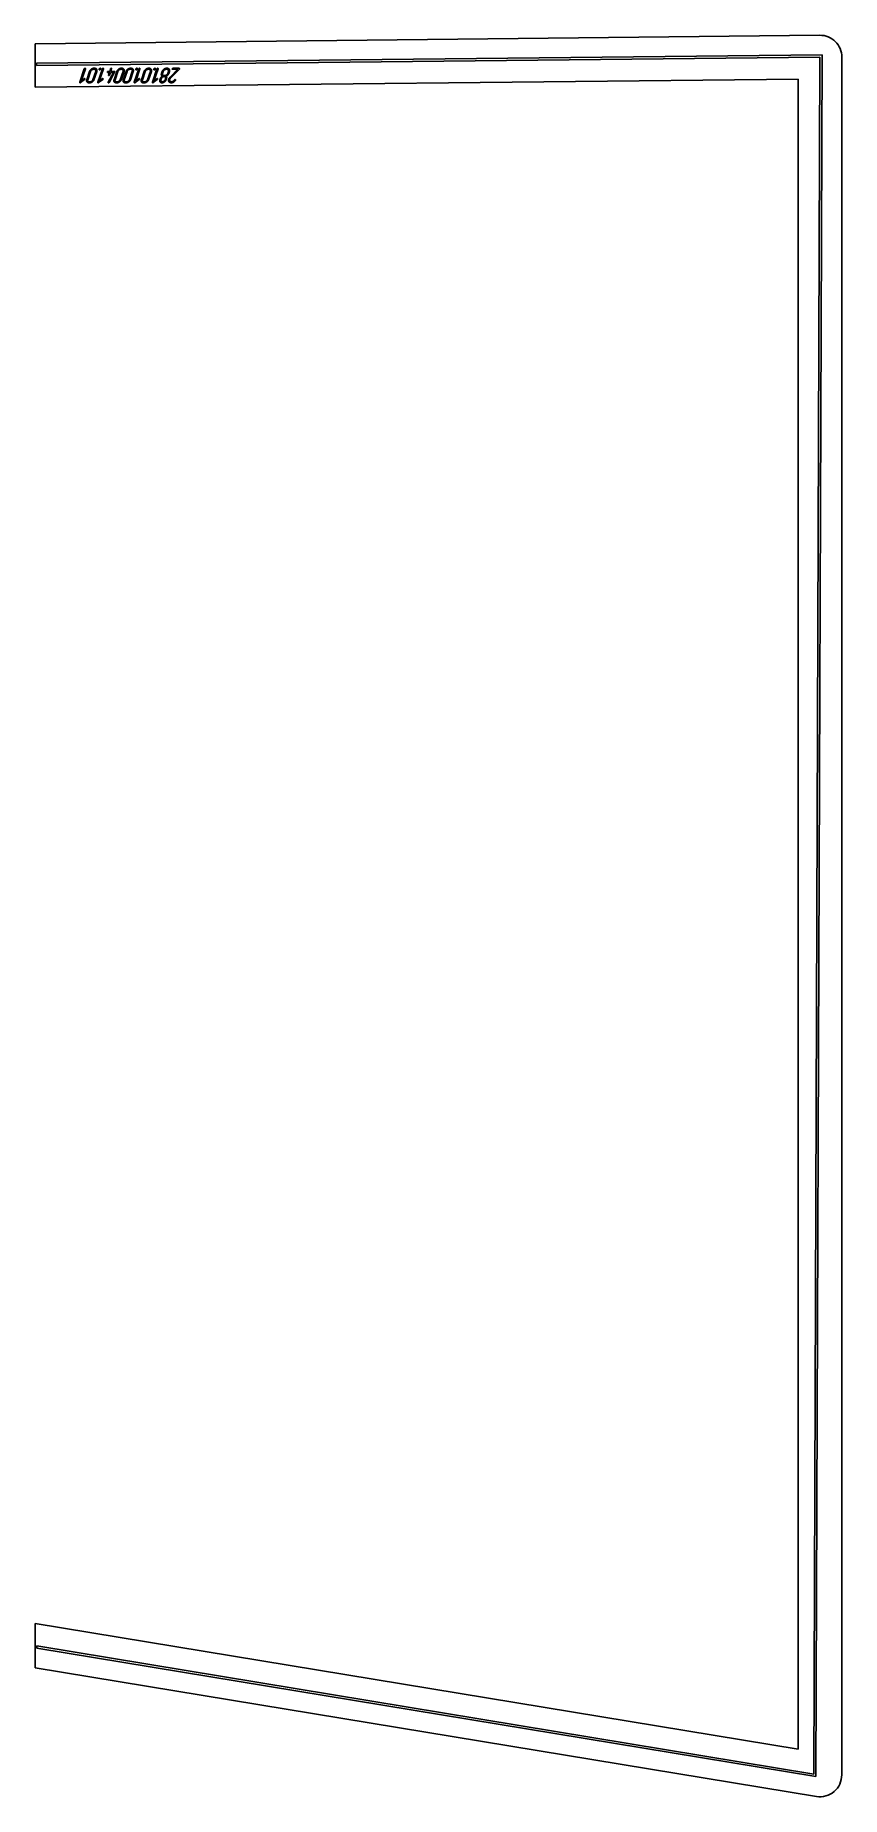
# Model space of a CAD drawing. Header units: millimetres. Extents: x 70 to 1180, y -64 to 2361.
import ezdxf

# ---------------------------------------------------------------- set-up
doc = ezdxf.new("R2010")
doc.units = ezdxf.units.MM
doc.linetypes.add('K5LT_BASIC', pattern=[0])
doc.layers.add('Engraving', color=7, linetype='Continuous')

msp = doc.modelspace()

# ---------------------------------------------------------------- linework, layer by layer
at = {"color": 143, "linetype": 'K5LT_BASIC', "lineweight": 25, "true_color": 0x33acca}
for p, q in [((1149.8, 2361.3), (70.2, 2349.7)), ((70.2, 2349.7), (70.2, 2322.7)), ((1180.2, 2331.3), (1180.2, -34.4)), ((70.2, 2322.7), (70.2, 2319.7)), ((70.2, 2319.7), (70.2, 2289.7)), ((70.2, 2289.7), (1120.2, 2301)), ((1120.2, 2301), (1120.2, 0.9)), ((1120.2, 0.9), (70.2, 174)), ((70.2, 174), (70.2, 140.5)), ((70.2, 140.5), (70.2, 113.2)), ((70.2, 113.2), (1145.3, -64))]:
    msp.add_line(p, q, dxfattribs=at)
for centre, start, end in [((1150.2, 2331.3), 0, 90.6157), ((1150.2, -34.4), 260.6391, 0)]:
    msp.add_arc(centre, 30, start, end, dxfattribs=at)
at = {"layer": 'Engraving', "color": 143, "linetype": 'K5LT_BASIC', "lineweight": 25, "true_color": 0x33acca}
for p, q in [((71.9, 2322.8), (1153.1, 2334.4)), ((1150.1, 2331.3), (71.9, 2319.8)), ((1141.7, -33.1), (1150.1, 2331.3)), ((1153.1, 2334.4), (1144.7, -36.6)), ((71.9, 2319.8), (71.9, 2322.8)), ((131.4, 2296.6), (137.7, 2315.1)), ((139.1, 2315.1), (133.4, 2298.3)), ((141, 2300.1), (144.9, 2311.5)), ((142.4, 2300.1), (146.3, 2311.5)), ((153.4, 2311.5), (149.6, 2300.1)), ((150.1, 2314.4), (151.5, 2314.4)), ((150.6, 2315.8), (152, 2315.8)), ((154.8, 2311.5), (151, 2300.1)), ((156.3, 2296.6), (162.5, 2315.1)), ((164, 2315.1), (158.3, 2298.3)), ((172.1, 2310.1), (170, 2310.1)), ((170.4, 2296.7), (177.7, 2310.1)), ((170.5, 2311.5), (172.6, 2311.5)), ((170.9, 2306.5), (172.1, 2310.1)), ((179.4, 2310.7), (171.7, 2296.4)), ((173.6, 2310.1), (172.3, 2306.5)), ((172.6, 2311.5), (173.8, 2315.1)), ((177.7, 2310.1), (173.6, 2310.1)), ((175.2, 2315.1), (174, 2311.5)), ((174, 2311.5), (179, 2311.5)), ((178.6, 2300.1), (182.5, 2311.5)), ((179.5, 2310.8), (179.4, 2310.7)), ((180, 2300.1), (183.9, 2311.5)), ((191, 2311.5), (187.1, 2300.1)), ((187.7, 2314.4), (189.1, 2314.4)), ((188.2, 2315.8), (189.6, 2315.8)), ((192.4, 2311.5), (188.6, 2300.1)), ((191.3, 2300.1), (195.2, 2311.5)), ((192.7, 2300.1), (196.6, 2311.5)), ((203.7, 2311.5), (199.8, 2300.1)), ((200.4, 2314.4), (201.8, 2314.4)), ((200.9, 2315.8), (202.3, 2315.8)), ((205.1, 2311.5), (201.3, 2300.1)), ((206.5, 2296.6), (212.8, 2315.1)), ((214.2, 2315.1), (208.5, 2298.3)), ((216.2, 2300.1), (220, 2311.5)), ((217.6, 2300.1), (221.4, 2311.5)), ((228.6, 2311.5), (224.7, 2300.1)), ((225.3, 2314.4), (226.7, 2314.4)), ((225.7, 2315.8), (227.2, 2315.8)), ((230, 2311.5), (226.1, 2300.1)), ((231.4, 2296.6), (237.7, 2315.1)), ((239.1, 2315.1), (233.4, 2298.3)), ((243.9, 2308.7), (244.9, 2311.5)), ((245.4, 2308.7), (246.3, 2311.5)), ((248.7, 2305.8), (247.2, 2305.8)), ((250.1, 2314.4), (251.6, 2314.4)), ((250.6, 2315.8), (252, 2315.8)), ((253.4, 2311.5), (252.5, 2308.7)), ((254.9, 2311.5), (253.9, 2308.7)), ((255.8, 2303.7), (266.5, 2314.4)), ((268.5, 2314.7), (256.7, 2302.9)), ((266.5, 2314.4), (259.3, 2314.4)), ((259.8, 2315.8), (268.3, 2315.8)), ((138.1, 2300.4), (132.4, 2296.1)), ((133.4, 2298.3), (137.5, 2301.4)), ((145.3, 2295.9), (143.8, 2295.9)), ((145.8, 2297.3), (144.3, 2297.3)), ((163, 2300.4), (157.3, 2296.1)), ((158.3, 2298.3), (162.3, 2301.4)), ((170.4, 2296.6), (170.4, 2296.7)), ((171.4, 2296), (170.9, 2295.9)), ((182.8, 2295.9), (181.4, 2295.9)), ((183.3, 2297.3), (181.9, 2297.3)), ((195.5, 2295.9), (194.1, 2295.9)), ((196, 2297.3), (194.6, 2297.3)), ((213.3, 2300.4), (207.6, 2296.1)), ((208.5, 2298.3), (212.6, 2301.4)), ((220.4, 2295.9), (219, 2295.9)), ((220.9, 2297.3), (219.5, 2297.3)), ((238.1, 2300.4), (232.4, 2296.1)), ((233.4, 2298.3), (237.5, 2301.4)), ((241.5, 2299.2), (241.6, 2299.7)), ((241.5, 2298.5), (241.5, 2299.2)), ((241.6, 2299.7), (241.7, 2300.1)), ((241.7, 2300.1), (242.2, 2301.6)), ((243.2, 2300.1), (243.7, 2301.6)), ((245, 2295.9), (244.6, 2295.9)), ((245.5, 2295.9), (245, 2295.9)), ((246.3, 2296.2), (245.5, 2295.9)), ((249.3, 2301.6), (248.9, 2300.1)), ((250.8, 2301.6), (250.3, 2300.1)), ((256.2, 2302.3), (255.8, 2301.8)), ((256.7, 2302.9), (256.2, 2302.3)), ((263.2, 2299.5), (263.1, 2299.2)), ((72.4, 143.2), (1141.7, -33.1)), ((72.4, 143.2), (72.4, 140.2)), ((1144.7, -36.6), (72.4, 140.2))]:
    msp.add_line(p, q, dxfattribs=at)
for points in [[(138, 2315.6), (137.8, 2315.4), (137.7, 2315.1)], [(138.6, 2315.8), (138.3, 2315.8), (138, 2315.6)], [(139.1, 2315.6), (138.7, 2315.8), (138.6, 2315.8)], [(139.1, 2315.1), (139.2, 2315.4), (139.1, 2315.6)], [(147.2, 2314.5), (145.5, 2313.3), (144.9, 2311.5)], [(147.8, 2313.5), (146.7, 2312.7), (146.3, 2311.5)], [(150.6, 2315.8), (148.8, 2315.8), (147.2, 2314.5)], [(150.1, 2314.4), (149, 2314.4), (147.8, 2313.5)], [(153.2, 2313.5), (152.7, 2314.4), (151.5, 2314.4)], [(154.6, 2314.5), (153.7, 2315.8), (152, 2315.8)], [(153.4, 2311.5), (153.8, 2312.7), (153.2, 2313.5)], [(154.8, 2311.5), (155.5, 2313.3), (154.6, 2314.5)], [(158.7, 2315.4), (158.3, 2315.1), (158.2, 2314.7)], [(158.2, 2314.7), (158.1, 2314.3), (158.3, 2314)], [(158.3, 2314), (158.5, 2313.6), (158.9, 2313.6)], [(159.6, 2315.8), (159.1, 2315.8), (158.7, 2315.4)], [(158.9, 2313.6), (159.4, 2313.6), (159.9, 2314.1)], [(160.3, 2315.5), (160.1, 2315.8), (159.6, 2315.8)], [(159.9, 2314.1), (160.3, 2314.5), (160.3, 2314.7)], [(160.3, 2314.7), (160.5, 2315.1), (160.3, 2315.5)], [(162.9, 2315.6), (162.7, 2315.4), (162.5, 2315.1)], [(163.5, 2315.8), (163.2, 2315.8), (162.9, 2315.6)], [(163.9, 2315.6), (163.6, 2315.8), (163.5, 2315.8)], [(164, 2315.1), (164.1, 2315.4), (163.9, 2315.6)], [(169.9, 2311.3), (169.6, 2311.1), (169.5, 2310.8)], [(169.5, 2310.8), (169.4, 2310.5), (169.6, 2310.3)], [(169.6, 2310.3), (169.7, 2310.1), (170, 2310.1)], [(170.5, 2311.5), (170.1, 2311.5), (169.9, 2311.3)], [(170.9, 2306.5), (170.8, 2306.2), (171, 2306)], [(171, 2306), (171.1, 2305.8), (171.4, 2305.8)], [(171.4, 2305.8), (171.7, 2305.8), (172, 2306.1)], [(172, 2306.1), (172.3, 2306.3), (172.3, 2306.5)], [(174.2, 2315.6), (173.9, 2315.4), (173.8, 2315.1)], [(174.8, 2315.8), (174.5, 2315.8), (174.2, 2315.6)], [(175.2, 2315.6), (174.9, 2315.8), (174.8, 2315.8)], [(175.2, 2315.1), (175.4, 2315.4), (175.2, 2315.6)], [(179.5, 2311.3), (179.3, 2311.5), (179, 2311.5)], [(179.5, 2310.8), (179.6, 2311.1), (179.5, 2311.3)], [(184.7, 2314.5), (183, 2313.3), (182.5, 2311.5)], [(185.4, 2313.5), (184.3, 2312.7), (183.9, 2311.5)], [(188.2, 2315.8), (186.4, 2315.8), (184.7, 2314.5)], [(187.7, 2314.4), (186.5, 2314.4), (185.4, 2313.5)], [(190.8, 2313.5), (190.2, 2314.4), (189.1, 2314.4)], [(192.1, 2314.5), (191.2, 2315.8), (189.6, 2315.8)], [(191, 2311.5), (191.4, 2312.7), (190.8, 2313.5)], [(192.4, 2311.5), (193, 2313.3), (192.1, 2314.5)], [(197.4, 2314.5), (195.7, 2313.3), (195.2, 2311.5)], [(198.1, 2313.5), (197, 2312.7), (196.6, 2311.5)], [(200.9, 2315.8), (199.1, 2315.8), (197.4, 2314.5)], [(200.4, 2314.4), (199.2, 2314.4), (198.1, 2313.5)], [(203.5, 2313.5), (202.9, 2314.4), (201.8, 2314.4)], [(204.8, 2314.5), (203.9, 2315.8), (202.3, 2315.8)], [(203.7, 2311.5), (204.1, 2312.7), (203.5, 2313.5)], [(205.1, 2311.5), (205.7, 2313.3), (204.8, 2314.5)], [(208.5, 2314.7), (208.4, 2314.3), (208.6, 2314)], [(209, 2315.4), (208.6, 2315.1), (208.5, 2314.7)], [(208.6, 2314), (208.8, 2313.6), (209.2, 2313.6)], [(209.9, 2315.8), (209.4, 2315.8), (209, 2315.4)], [(209.2, 2313.6), (209.7, 2313.6), (210.1, 2314.1)], [(210.6, 2315.5), (210.4, 2315.8), (209.9, 2315.8)], [(210.1, 2314.1), (210.5, 2314.5), (210.6, 2314.7)], [(210.6, 2314.7), (210.8, 2315.1), (210.6, 2315.5)], [(213.2, 2315.6), (212.9, 2315.4), (212.8, 2315.1)], [(213.8, 2315.8), (213.4, 2315.8), (213.2, 2315.6)], [(214.2, 2315.6), (213.9, 2315.8), (213.8, 2315.8)], [(214.2, 2315.1), (214.4, 2315.4), (214.2, 2315.6)], [(222.3, 2314.5), (220.6, 2313.3), (220, 2311.5)], [(223, 2313.5), (221.9, 2312.7), (221.4, 2311.5)], [(225.7, 2315.8), (224, 2315.8), (222.3, 2314.5)], [(225.3, 2314.4), (224.1, 2314.4), (223, 2313.5)], [(228.4, 2313.5), (227.8, 2314.4), (226.7, 2314.4)], [(229.7, 2314.5), (228.8, 2315.8), (227.2, 2315.8)], [(228.6, 2311.5), (229, 2312.7), (228.4, 2313.5)], [(230, 2311.5), (230.6, 2313.3), (229.7, 2314.5)], [(233.4, 2314.7), (233.2, 2314.3), (233.4, 2314)], [(233.9, 2315.4), (233.5, 2315.1), (233.4, 2314.7)], [(233.4, 2314), (233.7, 2313.6), (234.1, 2313.6)], [(234.8, 2315.8), (234.3, 2315.8), (233.9, 2315.4)], [(234.1, 2313.6), (234.6, 2313.6), (235, 2314.1)], [(235.5, 2315.5), (235.3, 2315.8), (234.8, 2315.8)], [(235, 2314.1), (235.4, 2314.5), (235.5, 2314.7)], [(235.5, 2314.7), (235.6, 2315.1), (235.5, 2315.5)], [(238.1, 2315.6), (237.8, 2315.4), (237.7, 2315.1)], [(238.6, 2315.8), (238.3, 2315.8), (238.1, 2315.6)], [(239.1, 2315.6), (238.8, 2315.8), (238.6, 2315.8)], [(239.1, 2315.1), (239.2, 2315.4), (239.1, 2315.6)], [(244.9, 2304.9), (243.9, 2304.2), (243.3, 2303.4)], [(243.9, 2308.7), (243.5, 2307.5), (243.8, 2306.4)], [(243.8, 2306.4), (244.1, 2305.4), (244.9, 2304.9)], [(247.2, 2314.5), (245.5, 2313.3), (244.9, 2311.5)], [(245.4, 2308.7), (245, 2307.5), (245.5, 2306.7)], [(245.5, 2306.7), (246, 2305.8), (247.2, 2305.8)], [(247.8, 2313.5), (246.7, 2312.7), (246.3, 2311.5)], [(250.6, 2315.8), (248.8, 2315.8), (247.2, 2314.5)], [(250.1, 2314.4), (248.9, 2314.4), (247.8, 2313.5)], [(248.7, 2305.8), (249.8, 2305.8), (251, 2306.7)], [(250.3, 2304.9), (251.6, 2305.6), (252.6, 2306.6)], [(251, 2303.4), (250.8, 2304.3), (250.3, 2304.9)], [(251, 2306.7), (252.1, 2307.5), (252.5, 2308.7)], [(253.3, 2313.5), (252.7, 2314.4), (251.6, 2314.4)], [(254.6, 2314.5), (253.7, 2315.8), (252, 2315.8)], [(252.6, 2306.6), (253.5, 2307.6), (253.9, 2308.7)], [(253.4, 2311.5), (253.8, 2312.7), (253.3, 2313.5)], [(254.9, 2311.5), (255.5, 2313.3), (254.6, 2314.5)], [(259.2, 2315.5), (258.9, 2315.3), (258.8, 2315.1)], [(258.8, 2315.1), (258.8, 2314.8), (258.9, 2314.6)], [(258.9, 2314.6), (259.1, 2314.4), (259.3, 2314.4)], [(259.8, 2315.8), (259.5, 2315.8), (259.2, 2315.5)], [(268.7, 2315.5), (268.5, 2315.8), (268.3, 2315.8)], [(268.5, 2314.7), (268.7, 2314.8), (268.7, 2315)], [(268.7, 2315), (268.8, 2315.3), (268.7, 2315.5)], [(131.4, 2296.6), (131.3, 2296.3), (131.4, 2296.1)], [(131.4, 2296.1), (131.6, 2295.9), (131.9, 2295.9)], [(131.9, 2295.9), (132.2, 2295.9), (132.4, 2296.1)], [(138, 2301.6), (137.8, 2301.6), (137.5, 2301.4)], [(138.5, 2301.4), (138.3, 2301.6), (138, 2301.6)], [(138.1, 2300.4), (138.5, 2300.7), (138.5, 2300.8)], [(138.5, 2300.8), (138.6, 2301.1), (138.5, 2301.4)], [(141, 2300.1), (140.4, 2298.4), (141.3, 2297.1)], [(141.3, 2297.1), (142.1, 2295.9), (143.8, 2295.9)], [(142.4, 2300.1), (142, 2299), (142.6, 2298.1)], [(142.6, 2298.1), (143.2, 2297.3), (144.3, 2297.3)], [(145.3, 2295.9), (147.1, 2295.9), (148.7, 2297.2)], [(145.8, 2297.3), (146.9, 2297.3), (148, 2298.1)], [(148, 2298.1), (149.2, 2299), (149.6, 2300.1)], [(148.7, 2297.2), (150.4, 2298.4), (151, 2300.1)], [(156.3, 2296.6), (156.1, 2296.3), (156.3, 2296.1)], [(156.3, 2296.1), (156.5, 2295.9), (156.7, 2295.9)], [(156.7, 2295.9), (157, 2295.9), (157.3, 2296.1)], [(162.9, 2301.6), (162.6, 2301.6), (162.3, 2301.4)], [(163.3, 2301.4), (163.2, 2301.6), (162.9, 2301.6)], [(163, 2300.4), (163.3, 2300.7), (163.4, 2300.8)], [(163.4, 2300.8), (163.5, 2301.1), (163.3, 2301.4)], [(170.4, 2296.6), (170.3, 2296.3), (170.4, 2296.1)], [(170.4, 2296.1), (170.6, 2295.9), (170.9, 2295.9)], [(171.4, 2296), (171.6, 2296.2), (171.7, 2296.4)], [(178.6, 2300.1), (178, 2298.4), (178.8, 2297.1)], [(178.8, 2297.1), (179.7, 2295.9), (181.4, 2295.9)], [(180, 2300.1), (179.6, 2299), (180.2, 2298.1)], [(180.2, 2298.1), (180.7, 2297.3), (181.9, 2297.3)], [(182.8, 2295.9), (184.6, 2295.9), (186.3, 2297.2)], [(183.3, 2297.3), (184.5, 2297.3), (185.6, 2298.1)], [(185.6, 2298.1), (186.7, 2299), (187.1, 2300.1)], [(186.3, 2297.2), (188, 2298.4), (188.6, 2300.1)], [(191.3, 2300.1), (190.7, 2298.4), (191.5, 2297.1)], [(191.5, 2297.1), (192.4, 2295.9), (194.1, 2295.9)], [(192.7, 2300.1), (192.3, 2299), (192.9, 2298.1)], [(192.9, 2298.1), (193.4, 2297.3), (194.6, 2297.3)], [(195.5, 2295.9), (197.3, 2295.9), (199, 2297.2)], [(196, 2297.3), (197.2, 2297.3), (198.3, 2298.1)], [(198.3, 2298.1), (199.4, 2299), (199.8, 2300.1)], [(199, 2297.2), (200.7, 2298.4), (201.3, 2300.1)], [(206.5, 2296.6), (206.4, 2296.3), (206.6, 2296.1)], [(206.6, 2296.1), (206.7, 2295.9), (207, 2295.9)], [(207, 2295.9), (207.3, 2295.9), (207.6, 2296.1)], [(213.2, 2301.6), (212.9, 2301.6), (212.6, 2301.4)], [(213.6, 2301.4), (213.5, 2301.6), (213.2, 2301.6)], [(213.3, 2300.4), (213.6, 2300.7), (213.6, 2300.8)], [(213.6, 2300.8), (213.7, 2301.1), (213.6, 2301.4)], [(216.2, 2300.1), (215.6, 2298.4), (216.4, 2297.1)], [(216.4, 2297.1), (217.2, 2295.9), (219, 2295.9)], [(217.6, 2300.1), (217.2, 2299), (217.7, 2298.1)], [(217.7, 2298.1), (218.3, 2297.3), (219.5, 2297.3)], [(220.4, 2295.9), (222.2, 2295.9), (223.9, 2297.2)], [(220.9, 2297.3), (222.1, 2297.3), (223.2, 2298.1)], [(223.2, 2298.1), (224.3, 2299), (224.7, 2300.1)], [(223.9, 2297.2), (225.5, 2298.4), (226.1, 2300.1)], [(231.4, 2296.6), (231.3, 2296.3), (231.4, 2296.1)], [(231.4, 2296.1), (231.6, 2295.9), (231.9, 2295.9)], [(231.9, 2295.9), (232.2, 2295.9), (232.4, 2296.1)], [(238, 2301.6), (237.8, 2301.6), (237.5, 2301.4)], [(238.5, 2301.4), (238.3, 2301.6), (238, 2301.6)], [(238.1, 2300.4), (238.5, 2300.7), (238.5, 2300.8)], [(238.5, 2300.8), (238.6, 2301.1), (238.5, 2301.4)], [(241.5, 2298.5), (241.5, 2297.7), (242, 2297.1)], [(242, 2297.1), (242.8, 2295.9), (244.6, 2295.9)], [(243.3, 2303.4), (242.6, 2302.6), (242.2, 2301.6)], [(243.2, 2300.1), (242.8, 2299), (243.3, 2298.1)], [(243.3, 2298.1), (243.9, 2297.3), (245, 2297.3)], [(245.2, 2303.6), (244.1, 2302.8), (243.7, 2301.6)], [(245, 2297.3), (246.2, 2297.3), (247.3, 2298.1)], [(247.5, 2304.4), (246.3, 2304.4), (245.2, 2303.6)], [(246.3, 2296.2), (247.2, 2296.5), (248, 2297.1)], [(247.3, 2298.1), (248.5, 2298.9), (248.9, 2300.1)], [(249.2, 2303.6), (248.7, 2304.4), (247.5, 2304.4)], [(248, 2297.1), (249.7, 2298.5), (250.3, 2300.1)], [(249.3, 2301.6), (249.8, 2302.8), (249.2, 2303.6)], [(250.8, 2301.6), (251.1, 2302.6), (251, 2303.4)], [(253.8, 2300.8), (253.1, 2298.7), (254.3, 2297.3)], [(254.5, 2302.1), (254.1, 2301.5), (253.8, 2300.8)], [(254.3, 2297.3), (255.5, 2295.9), (257.5, 2295.9)], [(255.8, 2303.7), (255, 2302.8), (254.5, 2302.1)], [(255.6, 2298.3), (254.8, 2299.3), (255.3, 2300.8)], [(255.3, 2300.8), (255.5, 2301.3), (255.8, 2301.8)], [(256.6, 2297.6), (256, 2297.9), (255.6, 2298.3)], [(257.9, 2297.3), (257.2, 2297.3), (256.6, 2297.6)], [(257.5, 2295.9), (259, 2295.9), (260.4, 2296.6)], [(259.9, 2297.9), (258.9, 2297.3), (257.9, 2297.3)], [(261.9, 2299.7), (261, 2298.4), (259.9, 2297.9)], [(260.4, 2296.6), (261.9, 2297.5), (263.1, 2299.2)], [(262.3, 2300.1), (262.1, 2300), (261.9, 2299.7)], [(262.7, 2300.2), (262.5, 2300.2), (262.3, 2300.1)], [(263.2, 2300), (263, 2300.2), (262.7, 2300.2)], [(263.2, 2299.5), (263.3, 2299.8), (263.2, 2300)]]:
    msp.add_open_spline(points, degree=2, dxfattribs=at)

doc.saveas('drawing.dxf')
